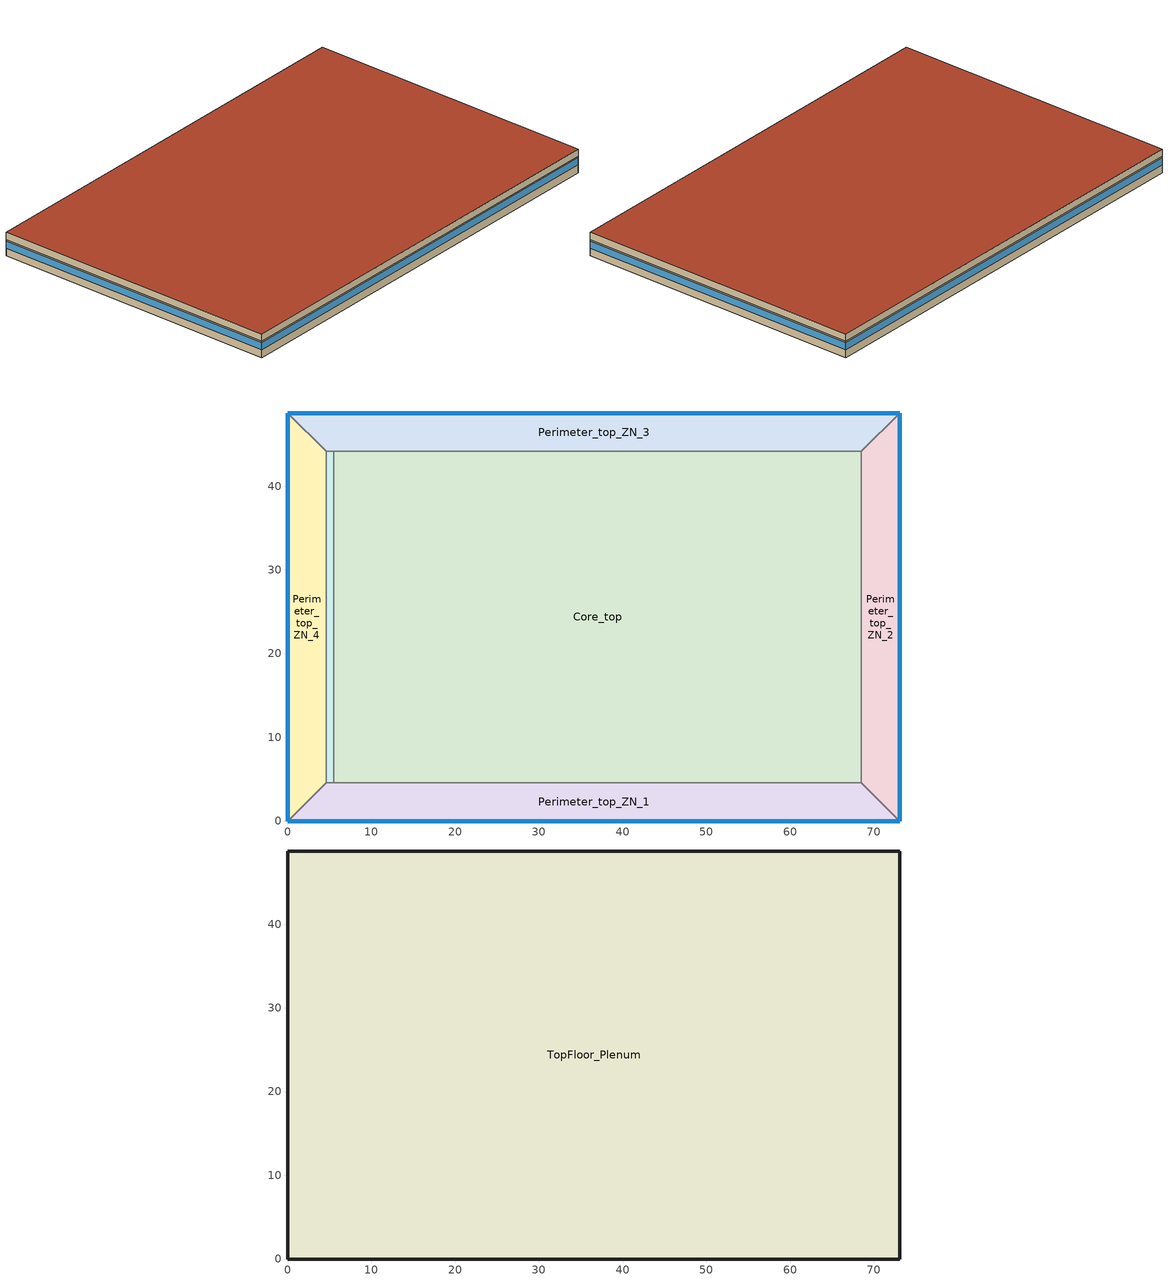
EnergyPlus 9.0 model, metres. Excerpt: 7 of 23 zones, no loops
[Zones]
Core_top
 floor adiabatic (int_slab_floor): 68.53,44.16 68.53,4.57 5.49,4.57 5.49,44.16 z33.54
 wall to Perimeter_bot_ZN_1 (int_wall): 5.49,4.57 68.53,4.57 z33.54:36.28
 wall to Perimeter_top_ZN_4 (int_wall): 5.49,44.16 5.49,4.57 z33.54:36.28
 wall to Perimeter_top_ZN_3 (int_wall): 68.53,44.16 5.49,44.16 z33.54:36.28
 wall to Perimeter_top_ZN_2 (int_wall): 68.53,4.57 68.53,44.16 z33.54:36.28
 ceiling to TopFloor_Plenum (DropCeiling): 5.49,44.16 5.49,4.57 68.53,4.57 68.53,44.16 z36.28
Perimeter_top_ZN_3
 floor adiabatic (int_slab_floor): 73.11,48.74 68.53,44.16 4.57,44.16 0,48.74 z33.54
 wall outside (nonres_ext_wall): 73.11,48.74 0,48.74 z33.54:36.28
 wall to Perimeter_top_ZN_4 (int_wall): 0,48.74 4.57,44.16 z33.54:36.28
 wall to Perimeter_top_ZN_2 (int_wall): 68.53,44.16 73.11,48.74 z33.54:36.28
 wall to DataCenter_top_ZN_6 (int_wall): 4.57,44.16 5.49,44.16 z33.54:36.28
 window (Window_U_0.38_SHGC_0.4): 73.11,48.74 0,48.74 z34.85:36.04
 ceiling to TopFloor_Plenum (DropCeiling): 0,48.74 4.57,44.16 68.53,44.16 73.11,48.74 z36.28
Perimeter_top_ZN_2
 floor adiabatic (int_slab_floor): 73.11,48.74 73.11,0 68.53,4.57 68.53,44.16 z33.54
 wall outside (nonres_ext_wall): 73.11,0 73.11,48.74 z33.54:36.28
 wall to Perimeter_top_ZN_1 (int_wall): 68.53,4.57 73.11,0 z33.54:36.28
 window (Window_U_0.38_SHGC_0.4): 73.11,0 73.11,48.74 z34.85:36.04
 ceiling to TopFloor_Plenum (DropCeiling): 68.53,44.16 68.53,4.57 73.11,0 73.11,48.74 z36.28
Perimeter_top_ZN_1
 floor adiabatic (int_slab_floor): 68.53,4.57 73.11,0 0,0 4.57,4.57 z33.54
 wall outside (nonres_ext_wall): 0,0 73.11,0 z33.54:36.28
 wall to DataCenter_top_ZN_6 (int_wall): 5.49,4.57 4.57,4.57 z33.54:36.28
 wall to Perimeter_top_ZN_4 (int_wall): 4.57,4.57 0,0 z33.54:36.28
 window (Window_U_0.38_SHGC_0.4): 0,0 73.11,0 z34.85:36.04
 ceiling to TopFloor_Plenum (DropCeiling): 4.57,4.57 0,0 73.11,0 68.53,4.57 z36.28
Perimeter_top_ZN_4
 floor adiabatic (int_slab_floor): 4.57,44.16 4.57,4.57 0,0 0,48.74 z33.54
 wall outside (nonres_ext_wall): 0,48.74 0,0 z33.54:36.28
 wall to DataCenter_top_ZN_6 (int_wall): 4.57,4.57 4.57,44.16 z33.54:36.28
 window (Window_U_0.38_SHGC_0.4): 0,48.74 0,0 z34.85:36.04
 ceiling to TopFloor_Plenum (DropCeiling): 0,48.74 0,0 4.57,4.57 4.57,44.16 z36.28
DataCenter_top_ZN_6
 floor adiabatic (int_slab_floor): 5.49,44.16 5.49,4.57 4.57,4.57 4.57,44.16 z33.54
 ceiling to TopFloor_Plenum (DropCeiling): 4.57,44.16 4.57,4.57 5.49,4.57 5.49,44.16 z36.28
TopFloor_Plenum
 wall outside (nonres_ext_wall): 0,0 73.11,0 73.11,48.74 0,48.74 0,0 z36.28:37.5
 roof outside (nonres_roof): 0,48.74 0,0 73.11,0 73.11,48.74 z37.5
[Building]
OfficeLarge: North Axis {deg}=0; Terrain=City; Loads Convergence Tolerance Value=0.04; Temperature Convergence Tolerance Value {deltaC}=0.2; Solar Distribution=FullInteriorAndExterior; Maximum Number of Warmup Days=25; Minimum Number of Warmup Days=6
[Site:Location]
Site:Location=Seattle Seattle Tacoma Intl A_WA_USA Design_Conditions; Latitude {N+ S-}=47.47; Longitude {W- E+}=-122.32; Time Zone Relative to GMT {GMT+/-}=-8; Elevation {m}=122
[SizingPeriod:DesignDay] Day of Month=21; Dry-Bulb Temperature Range Modifier Type=DefaultMultipliers; Humidity Condition Type=Wetbulb; Barometric Pressure {Pa}=99868; Rain {Yes/No}=No; Snow on ground {Yes/No}=No; Daylight Savings Time Indicator=No
Name | Month | Day Type | Maximum Dry-Bulb Temperature {C} | Daily Dry-Bulb Temperature Range {C} | Wetbulb at Maximum Dry-Bulb {C} | Wind Speed {m/s} design conditions vs. traditional 6.71 m/s (15 mph) | Wind Direction {Degrees; N=0, S=180} | Solar Model Indicator | Clearness {0.0 to 1.1} | Wind Speed {m/s} design conditions vs. traditional 3.35 m/s (7mph) | ASHRAE Clear Sky Optical Depth for Beam Irradiance (taub) | ASHRAE Clear Sky Optical Depth for Diffuse Irradiance (taud)
Seattle Seattle Tacoma Intl A Ann Htg 99.6% Condns DB | 12 | WinterDesignDay | -4.2 | 0 | -4.2 | 4.3 | 20 | ASHRAEClearSky | 0
Seattle Seattle Tacoma Intl A Ann Clg .4% Condns DB=>MWB | 8 | SummerDesignDay | 29.4 | 10.4 | 18.3 |  | 350 | ASHRAETau |  | 4.2 | 0.352 | 2.561
[Site:WaterMainsTemperature]
Calculation Method=Correlation; Annual average outdoor air temperature {C}=11.2167; Maximum difference in monthly average outdoor air temperatures {C}=14.3
[Site:GroundTemperature:FCfactorMethod]
January Ground Temperature {C}=11.4; February Ground Temperature {C}=8.1; March Ground Temperature {C}=5.4; April Ground Temperature {C}=4.5; May Ground Temperature {C}=5.8; June Ground Temperature {C}=8.3; July Ground Temperature {C}=10.9; August Ground Temperature {C}=13; September Ground Temperature {C}=15.6; October Ground Temperature {C}=17.7; November Ground Temperature {C}=18.8; December Ground Temperature {C}=15.1
[Material:NoMass]
CP02 CARPET PAD: VeryRough, 0.21648, 0.9, 0.7, 0.8
Nonres_Roof_Insulation: MediumSmooth, 4.31889, 0.9, 0.7, 0.7
Nonres_Exterior_Wall_Insulation: MediumSmooth, 1.94079, 0.9, 0.7, 0.7
[Construction]
InteriorFurnishings: Std Wood 6inch
DropCeiling: AC02 Acoustic Ceiling
int_wall: G01 13mm gypsum board, G01 13mm gypsum board
int_slab_floor: 100mm Normalweight concrete floor, CP02 CARPET PAD
nonres_roof: F13 Built-up roofing, Nonres_Roof_Insulation, F08 Metal surface
nonres_ext_wall: 200mm Normalweight concrete wall, Nonres_Exterior_Wall_Insulation, G01 13mm gypsum board
Window_U_0.38_SHGC_0.4: Glazing Layer
[Material]
Name | Roughness | Thickness {m} | Conductivity {W/m-K} | Density {kg/m3} | Specific Heat {J/kg-K} | Thermal Absorptance | Solar Absorptance | Visible Absorptance | Absorptance:Thermal | Absorptance:Solar | Absorptance:Visible
Std Wood 6inch | MediumSmooth | 0.15 | 0.12 | 540 | 1210 | 0.9 | 0.7 | 0.7
AC02 Acoustic Ceiling | MediumSmooth | 0.0127 | 0.057 | 288 | 1339 | 0.9 | 0.7 | 0.2
F08 Metal surface | Smooth | 0.0008 | 45.28 | 7824 | 500
F13 Built-up roofing | Rough | 0.0095 | 0.16 | 1120 | 1460 |  |  |  | 0.9 | 0.7
G01 13mm gypsum board | Smooth | 0.0127 | 0.16 | 800 | 1090 |  |  |  | 0.9 | 0.7 | 0.5
200mm Normalweight concrete wall | MediumRough | 0.2032 | 2.31 | 2322 | 832
100mm Normalweight concrete floor | MediumRough | 0.1016 | 2.31 | 2322 | 832
[WindowMaterial:SimpleGlazingSystem]
Glazing Layer: U-Factor {W/m2-K}=2.15774; Solar Heat Gain Coefficient=0.4; Visible Transmittance=0.4
[Zone] Multiplier=1
Name | Type | Ceiling Height {m} | Volume {m3} | Floor Area {m2} | Part of Total Floor Area
Core_top; Perimeter_top_ZN_3; Perimeter_top_ZN_2; Perimeter_top_ZN_1; Perimeter_top_ZN_4 | 1 | autocalculate | autocalculate | autocalculate | YES
TopFloor_Plenum |  | autocalculate | autocalculate | autocalculate | No
DataCenter_top_ZN_6
[InternalMass] Construction=InteriorFurnishings
Name | Zone | Surface Area {m2}
Core_top_InternalMass_1 | Core_top | 5064.65
Perimeter_top_ZN_3_InternalMass_1 | Perimeter_top_ZN_3 | 626.8258
Perimeter_top_ZN_2_InternalMass_1 | Perimeter_top_ZN_2 | 403.9504
Perimeter_top_ZN_1_InternalMass_1 | Perimeter_top_ZN_1 | 626.8354
Perimeter_top_ZN_4_InternalMass_1 | Perimeter_top_ZN_4 | 403.9478
[People] Number of People Schedule=BLDG_OCC_SCH_wo_SB; Number of People Calculation Method=Area/Person; Zone Floor Area per Person {m2/person}=18.5788; Fraction Radiant=0.3; Sensible Heat Fraction=AUTOCALCULATE; Activity Level Schedule=ACTIVITY_SCH; Enable ASHRAE 55 Comfort Warnings=No; Mean Radiant Temperature Calculation Type=ZoneAveraged; Work Efficiency Schedule=WORK_EFF_SCH; Clothing Insulation Calculation Method=ClothingInsulationSchedule; Clothing Insulation Schedule=CLOTHING_SCH; Air Velocity Schedule=AIR_VELO_SCH; Thermal Comfort Model 1 Type=FANGER
Name | Zone or ZoneList
Core_top | Core_top
Perimeter_top_ZN_3 | Perimeter_top_ZN_3
Perimeter_top_ZN_2 | Perimeter_top_ZN_2
Perimeter_top_ZN_1 | Perimeter_top_ZN_1
Perimeter_top_ZN_4 | Perimeter_top_ZN_4
[Lights] Schedule=BLDG_LIGHT_SCH; Design Level Calculation Method=Watts/Area; Watts per Zone Floor Area {W/m2}=9.68752; Return Air Fraction=0; Fraction Radiant=0.7; Fraction Visible=0.2; Fraction Replaceable=1; Return Air Fraction Calculated from Plenum Temperature=No
Name | Zone or ZoneList
Core_top_Lights | Core_top
Perimeter_top_ZN_3_Lights | Perimeter_top_ZN_3
Perimeter_top_ZN_2_Lights | Perimeter_top_ZN_2
Perimeter_top_ZN_1_Lights | Perimeter_top_ZN_1
Perimeter_top_ZN_4_Lights | Perimeter_top_ZN_4
DataCenter_top_Lights | DataCenter_top_ZN_6
[ElectricEquipment] Fraction Latent=0; Fraction Lost=0
Name | Zone or ZoneList | Schedule | Design Level Calculation Method | Design Level {W} | Fraction Radiant | Watts per Zone Floor Area {W/m2}
Core_top_MiscPlug_Equip | Core_top | BLDG_EQUIP_SCH | EquipmentLevel | 20142.8 | 0.5
Perimeter_top_ZN_3_MiscPlug_Equip | Perimeter_top_ZN_3 | BLDG_EQUIP_SCH | EquipmentLevel | 2529.24 | 0.5
Perimeter_top_ZN_2_MiscPlug_Equip | Perimeter_top_ZN_2 | BLDG_EQUIP_SCH | EquipmentLevel | 1629.94 | 0.5
Perimeter_top_ZN_1_MiscPlug_Equip | Perimeter_top_ZN_1 | BLDG_EQUIP_SCH | EquipmentLevel | 2529.28 | 0.5
Perimeter_top_ZN_4_MiscPlug_Equip | Perimeter_top_ZN_4 | BLDG_EQUIP_SCH | EquipmentLevel | 1629.93 | 0.5
DataCenter_top_MiscPlug_Equip | DataCenter_top_ZN_6 | DataCenter_EQUIP_SCH | Watts/Area | 0 | 0.1 | 215.299
[Exterior:FuelEquipment] Fuel Use Type=Electricity
Name | Schedule | Design Level {W}
Elevators | BLDG_ELEVATORS | 244444
Elevators_Lights_Fan | ELEV_LIGHT_FAN_SCH_24_7 | 1942.8
[Exterior:Lights]
Exterior_Lights: Schedule=Exterior_Lgt_ALWAYS_ON; Design Level {W}=56280.7; Control Option=AstronomicalClock
[ZoneInfiltration:DesignFlowRate] Schedule=INFIL_SCH_PNNL; Design Flow Rate Calculation Method=Flow/ExteriorArea; Constant Term Coefficient=0; Temperature Term Coefficient=0; Velocity Term Coefficient=0.224; Velocity Squared Term Coefficient=0
Name | Zone or ZoneList | Flow per Exterior Surface Area {m3/s-m2}
Perimeter_top_ZN_3_Infiltration | Perimeter_top_ZN_3 | 0.00056896
Perimeter_top_ZN_2_Infiltration | Perimeter_top_ZN_2 | 0.00056896
Perimeter_top_ZN_1_Infiltration | Perimeter_top_ZN_1 | 0.00056896
Perimeter_top_ZN_4_Infiltration | Perimeter_top_ZN_4 | 0.00056896
TopFloor_Plenum_Infiltration | TopFloor_Plenum | 4.37644e-05
[AirLoopHVAC:ReturnPlenum]
TopFloor_Return_Plenum: Zone=TopFloor_Plenum
[EnergyManagementSystem:Program]
DataCenter_Main: IF DataCenter_Humidifier_Status > 0; SET DataCenter_ExtraElecHeatC_Status = 0; SET DataCenter_ExtraElecHeatC_SP = DataCenter_AfterHumidifier_Temp + 1.4; SET DataCenter_ExtraWaterHeatC_SP = DataCenter_CLG_SP; ELSE; SET DataCenter_ExtraElecHeatC_Status = 0; SET DataCenter_ExtraElecHeatC_SP = NULL; ENDIF; IF T_OA < 10 && DataCenter_FanMassFlow >0; SET HeatGain = 0 * (DataCenter_FanDesignMass/1.2) *2118; SET FlowRate = (DataCenter_FanMassFlow/1.2)*2118; SET DataCenter_PreheatDeltaT = HeatGain/(1.08*FlowRate); SET DataCenter_ExtraWaterHeatC_Status = 1; SET DataCenter_ExtraWaterHeatC_SP = DataCenter_AfterElecHeatC_Temp + DataCenter_PreheatDeltaT; ELSE; SET DataCenter_ExtraWaterHeatC_Status = 0; ENDIF
Transformer_Load_Prog: SET Wired_LTG = Facility_Int_LTG*0.0281
SetBoilerPar: SET CapRated =  1484216.615; SET EtRated =  0.8125; SET CapRated = (CapRated *3.412)/1000; SET SkinLossRate = 0.02; SET BoilerType = 2; IF BoilerType  == 1; IF CapRated >10000; SET PLRx = 0.2; ELSEIF CapRated >5000; SET PLRx = 0.25; ELSEIF CapRated >1000; SET PLRx = 0.33; ELSE; SET BoilerType = 2; SET PLRx = 0.2; ENDIF; ELSE; SET PLRx = 0.2; ENDIF; IF BoilerType == 1; SET CurveX = 0.975 + 0.305 * PLRx - 0.527 * (PLRx^2) + 0.249 * (PLRx^3); ELSE; SET CurveX = 0.907 + 0.320 * PLRx - 0.420 * (PLRx^2) + 0.193 * (PLRx^3); ENDIF; SET LoadX = CapRated * PLRx; SET Etx = CurveX * EtRated; SET InputEx = LoadX/Etx; SET SkinEx = CapRated * SkinLossRate; SET Ecx = (LoadX + SkinEx)/InputEx
SetBoilerCurve: IF BoilerPLR >= PLRx; IF BoilerType == 1; SET BoilerCurve = 0.975 + 0.305*BoilerPLR - 0.527*(BoilerPLR^2) + 0.249*(BoilerPLR^3); ELSE; SET BoilerCurve = 0.907 + 0.320*BoilerPLR - 0.420*(BoilerPLR^2) + 0.193*(BoilerPLR^3); ENDIF; ELSE; IF BoilerPLR == 0; SET BoilerCurve = NULL; ELSE; IF BoilerPLR <0.05; SET BoilerCurve = (0.05/(0.05 + SkinLossRate)) * (Ecx/EtRated); ELSE; SET BoilerCurve = (BoilerPLR/(BoilerPLR + SkinLossRate)) * (Ecx/EtRated); ENDIF; ENDIF; ENDIF
[EnergyManagementSystem:GlobalVariable]
DataCenter_PreheatDeltaT
Wired_LTG
BoilerType; CapRated; EtRated; PLRx; Ecx; SkinLossRate
[EnergyManagementSystem:OutputVariable]
Name | EMS Variable | Type of Data in Variable | Update Frequency | Units
DataCenter_ExtraElecHeatC_Status | DataCenter_ExtraElecHeatC_Status | Averaged | SystemTimeStep
DataCenter_ExtraWaterHeatC_Status | DataCenter_ExtraWaterHeatC_Status | Averaged | SystemTimeStep
DataCenter_PreheatDeltaT | DataCenter_PreheatDeltaT | Averaged | SystemTimeStep
Wired_LTG | Wired_LTG | Summed | ZoneTimeStep | J
[ElectricLoadCenter:Transformer]
Transformer 1: Availability Schedule=Always_On; Transformer Usage=PowerInFromGrid; Rated Capacity {VA}=500000; Phase=3; Conductor Material=Aluminum; Full Load Temperature Rise {C}=150; Fraction of Eddy Current Losses=0.1; Performance Input Method=NominalEfficiency; Nameplate Efficiency=0.987; Per Unit Load for Nameplate Efficiency=0.35; Reference Temperature for Nameplate Efficiency {C}=75; Consider Transformer Loss for Utility Cost=Yes; Meter 1=Wired_LTG_Electricity; Meter 2=Wired_Int_EQUIP
[Schedule:Compact]
ALWAYS_ON; Exterior_Lgt_ALWAYS_ON; ELEV_LIGHT_FAN_SCH_24_7: Through: 12/31, For: AllDays, Until: 24:00, 1
BLDG_LIGHT_SCH: Through: 12/31, For: Weekdays, Until: 5:00, 0.05, Until: 6:00, 0.1, Until: 7:00, 0.09244, Until: 8:00, 0.27732, Until: 17:00, 0.83196, Until: 18:00, 0.4622, Until: 20:00, 0.27732, Until: 22:00, 0.18488, Until: 23:00, 0.09244, Until: 24:00, 0.04622, For: SummerDesignDay, Until: 24:00, 1, For: Saturday, Until: 6:00, 0.05, Until: 8:00, 0.09244, Until: 12:00, 0.27732, Until: 17:00, 0.13866, Until: 19:00, 0.04622, Until: 24:00, 0.05, For: WinterDesignDay, Until: 24:00, 0, For: Sunday Holidays AllOtherDays, Until: 6:00, 0.05, Until: 18:00, 0.04622, Until: 24:00, 0.05
BLDG_EQUIP_SCH: Through: 12/31, For: Weekdays, Until: 06:00, 0.4, Until: 08:00, 0.4, Until: 12:00, 0.9, Until: 13:00, 0.8, Until: 17:00, 0.9, Until: 18:00, 0.5, Until: 24:00, 0.4, For: SummerDesignDay, Until: 24:00, 1, For: Saturday, Until: 06:00, 0.3, Until: 08:00, 0.4, Until: 12:00, 0.5, Until: 17:00, 0.35, Until: 19:00, 0.3, Until: 24:00, 0.3, For: WinterDesignDay, Until: 24:00, 0, For: Sunday Holidays AllOtherDays, Until: 06:00, 0.3, Until: 18:00, 0.3, Until: 24:00, 0.3
DataCenter_EQUIP_SCH: Through: 1/31, For: SummerDesignDay, Until: 24:00, 1, For: WinterDesignDay, Until: 24:00, 0.25, For: AllOtherDays, Until: 24:00, 0.25, Through: 2/28, For: SummerDesignDay, Until: 24:00, 1, For: WinterDesignDay, Until: 24:00, 0.25, For: AllOtherDays, Until: 24:00, 0.5, Through: 3/31, For: SummerDesignDay, Until: 24:00, 1, For: WinterDesignDay, Until: 24:00, 0.25, For: AllOtherDays, Until: 24:00, 0.75, Through: 4/30, For: SummerDesignDay, Until: 24:00, 1, For: WinterDesignDay, Until: 24:00, 0.25, For: AllOtherDays, Until: 24:00, 1, Through: 5/31, For: SummerDesignDay, Until: 24:00, 1, For: WinterDesignDay, Until: 24:00, 0.25, For: AllOtherDays, Until: 24:00, 0.25, Through: 6/30, For: SummerDesignDay, Until: 24:00, 1, For: WinterDesignDay, Until: 24:00, 0.25, For: AllOtherDays, Until: 24:00, 0.5, Through: 7/31, For: SummerDesignDay, Until: 24:00, 1, For: WinterDesignDay, Until: 24:00, 0.25, For: AllOtherDays, Until: 24:00, 0.75, Through: 8/31, For: SummerDesignDay, Until: 24:00, 1, For: WinterDesignDay, Until: 24:00, 0.25, For: AllOtherDays, Until: 24:00, 1, Through: 9/30, For: SummerDesignDay, Until: 24:00, 1, For: WinterDesignDay, Until: 24:00, 0.25, For: AllOtherDays, Until: 24:00, 0.25, Through: 10/31, For: SummerDesignDay, Until: 24:00, 1, For: WinterDesignDay, Until: 24:00, 0.25, For: AllOtherDays, Until: 24:00, 0.5, Through: 11/30, For: SummerDesignDay, Until: 24:00, 1, For: WinterDesignDay, Until: 24:00, 0.25, For: AllOtherDays, Until: 24:00, 0.75, Through: 12/31, For: SummerDesignDay, Until: 24:00, 1, For: WinterDesignDay, Until: 24:00, 0.25, For: AllOtherDays, Until: 24:00, 1
BLDG_OCC_SCH_wo_SB: Through: 12/31, For: Weekdays, Until: 01:00, 0, Until: 02:00, 0, Until: 03:00, 0, Until: 04:00, 0, Until: 05:00, 0, Until: 06:00, 0, Until: 07:00, 0.1, Until: 08:00, 0.2, Until: 09:00, 0.95, Until: 10:00, 0.95, Until: 11:00, 0.993313, Until: 12:00, 0.95, Until: 13:00, 0.522797, Until: 14:00, 0.95, Until: 15:00, 0.993313, Until: 16:00, 0.95, Until: 17:00, 0.95, Until: 18:00, 0.3, Until: 19:00, 0.1, Until: 20:00, 0.1, Until: 21:00, 0.1, Until: 22:00, 0.1, Until: 23:00, 0.05, Until: 24:00, 0.05, For: Saturday, Until: 01:00, 0, Until: 02:00, 0, Until: 03:00, 0, Until: 04:00, 0, Until: 05:00, 0, Until: 06:00, 0, Until: 07:00, 0.1, Until: 08:00, 0.1, Until: 09:00, 0.3, Until: 10:00, 0.3, Until: 11:00, 0.313678, Until: 12:00, 0.3, Until: 13:00, 0.104559, Until: 14:00, 0.1, Until: 15:00, 0.104559, Until: 16:00, 0.1, Until: 17:00, 0.1, Until: 18:00, 0.05, Until: 19:00, 0.05, Until: 20:00, 0, Until: 21:00, 0, Until: 22:00, 0, Until: 23:00, 0, Until: 24:00, 0, For: SummerDesignDay, Until: 06:00, 1e-09, Until: 22:00, 1, Until: 24:00, 0.05, For: WinterDesignDay, Until: 24:00, 0, For:Sunday Holidays AllOtherDays, Until: 06:00, 0, Until: 18:00, 0.05, Until: 24:00, 0
BLDG_ELEVATORS: Through: 12/31, For: SummerDesignDay, Until: 24:00, 0.5, For: WinterDesignDay, Until: 24:00, 0.05, For: AllOtherDays, Until: 04:00, 0.05, Until: 05:00, 0.1, Until: 06:00, 0.2, Until: 07:00, 0.4, Until: 09:00, 0.5, Until: 10:00, 0.35, Until: 16:00, 0.15, Until: 17:00, 0.35, Until: 19:00, 0.5, Until: 21:00, 0.4, Until: 22:00, 0.3, Until: 23:00, 0.2, Until: 24:00, 0.1
ACTIVITY_SCH: Through: 12/31, For: AllDays, Until: 24:00, 120
WORK_EFF_SCH: Through: 12/31, For: AllDays, Until: 24:00, 0
AIR_VELO_SCH: Through: 12/31, For: AllDays, Until: 24:00, 0.2
CLOTHING_SCH: Through: 04/30, For: AllDays, Until: 24:00, 1, Through: 09/30, For: AllDays, Until: 24:00, 0.5, Through: 12/31, For: AllDays, Until: 24:00, 1
INFIL_SCH_PNNL: Through: 12/31, For: Weekdays SummerDesignDay, Until: 06:00, 1, Until: 22:00, 0.25, Until: 24:00, 1, For: Saturday WinterDesignDay, Until: 06:00, 1, Until: 18:00, 0.25, Until: 24:00, 1, For: Sunday Holidays AllOtherDays, Until: 24:00, 1
